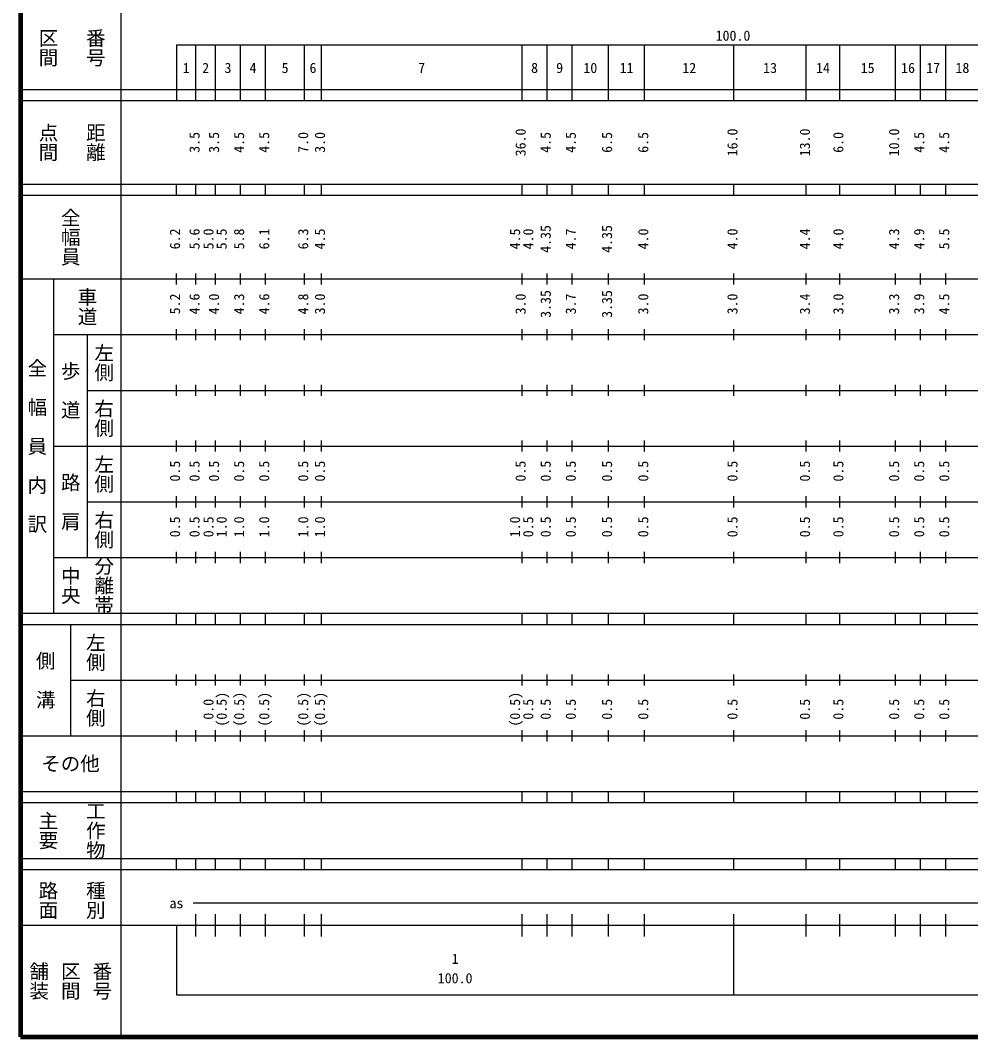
# Model space of a CAD drawing. Units: millimetres on the paper. Extents: x 40 to 680, y 20 to 380.
# Drawn here: x 40 to 210.5, y 20 to 202.4 of the extents above; entities that cross this region are included whole.
import ezdxf
from ezdxf.enums import TextEntityAlignment as Align

# ---------------------------------------------------------------- set-up
doc = ezdxf.new("R2010")
doc.units = ezdxf.units.MM
doc.layers.add('M-TTL', color=2, linetype='Continuous', lineweight=140)
doc.layers.add('M-TTL-BAND', color=7, linetype='Continuous', lineweight=25)
doc.styles.add('@ＭＳ ゴシック', font='')
doc.styles.add('ＭＳ ゴシック', font='')
doc.styles.get('@ＭＳ ゴシック').set_extended_font_data('@MS Gothic')
doc.styles.get('ＭＳ ゴシック').set_extended_font_data('MS Gothic')

msp = doc.modelspace()

# ---------------------------------------------------------------- linework, layer by layer
at = {"layer": 'M-TTL'}
for p, q in [((40, 380), (40, 20)), ((40, 20), (680, 20))]:
    msp.add_line(p, q, dxfattribs=at)
at = {"layer": 'M-TTL-BAND'}
for p, q in [((58, 370), (58, 20)), ((68, 198), (68, 188)), ((68, 198), (582, 198)), ((71.5, 188), (71.5, 198)), ((75, 188), (75, 198)), ((79.5, 188), (79.5, 198)), ((84, 188), (84, 198)), ((91, 188), (91, 198)), ((94, 188), (94, 198)), ((130, 188), (130, 198)), ((134.5, 188), (134.5, 198)), ((139, 188), (139, 198)), ((145.5, 188), (145.5, 198)), ((152, 188), (152, 198)), ((168, 188), (168, 198)), ((181, 188), (181, 198)), ((187, 188), (187, 198)), ((197, 188), (197, 198)), ((201.5, 188), (201.5, 198)), ((206, 188), (206, 198)), ((40, 190), (582, 190)), ((40, 188), (582, 188)), ((40, 173), (582, 173)), ((68, 171), (68, 173)), ((71.5, 171), (71.5, 173)), ((75, 171), (75, 173)), ((79.5, 171), (79.5, 173)), ((84, 171), (84, 173)), ((91, 171), (91, 173)), ((94, 171), (94, 173)), ((130, 171), (130, 173)), ((134.5, 171), (134.5, 173)), ((139, 171), (139, 173)), ((145.5, 171), (145.5, 173)), ((152, 171), (152, 173)), ((168, 171), (168, 173)), ((181, 171), (181, 173)), ((187, 171), (187, 173)), ((197, 171), (197, 173)), ((201.5, 171), (201.5, 173)), ((206, 171), (206, 173)), ((40, 171), (582, 171)), ((68, 155), (68, 157)), ((71.5, 155), (71.5, 157)), ((75, 155), (75, 157)), ((79.5, 155), (79.5, 157)), ((84, 155), (84, 157)), ((91, 155), (91, 157)), ((94, 155), (94, 157)), ((130, 155), (130, 157)), ((134.5, 155), (134.5, 157)), ((139, 155), (139, 157)), ((145.5, 155), (145.5, 157)), ((152, 155), (152, 157)), ((168, 155), (168, 157)), ((181, 155), (181, 157)), ((187, 155), (187, 157)), ((197, 155), (197, 157)), ((201.5, 155), (201.5, 157)), ((206, 155), (206, 157)), ((40, 156), (582, 156)), ((46, 96), (46, 156)), ((46, 146), (582, 146)), ((52, 146), (52, 106)), ((68, 145), (68, 147)), ((71.5, 145), (71.5, 147)), ((75, 145), (75, 147)), ((79.5, 145), (79.5, 147)), ((84, 145), (84, 147)), ((91, 145), (91, 147)), ((94, 145), (94, 147)), ((130, 145), (130, 147)), ((134.5, 145), (134.5, 147)), ((139, 145), (139, 147)), ((145.5, 145), (145.5, 147)), ((152, 145), (152, 147)), ((168, 145), (168, 147)), ((181, 145), (181, 147)), ((187, 145), (187, 147)), ((197, 145), (197, 147)), ((201.5, 145), (201.5, 147)), ((206, 145), (206, 147)), ((68, 135), (68, 137)), ((71.5, 135), (71.5, 137)), ((75, 135), (75, 137)), ((79.5, 135), (79.5, 137)), ((84, 135), (84, 137)), ((91, 135), (91, 137)), ((94, 135), (94, 137)), ((130, 135), (130, 137)), ((134.5, 135), (134.5, 137)), ((139, 135), (139, 137)), ((145.5, 135), (145.5, 137)), ((152, 135), (152, 137)), ((168, 135), (168, 137)), ((181, 135), (181, 137)), ((187, 135), (187, 137)), ((197, 135), (197, 137)), ((201.5, 135), (201.5, 137)), ((206, 135), (206, 137)), ((52, 136), (582, 136)), ((46, 126), (582, 126)), ((68, 125), (68, 127)), ((71.5, 125), (71.5, 127)), ((75, 125), (75, 127)), ((79.5, 125), (79.5, 127)), ((84, 125), (84, 127)), ((91, 125), (91, 127)), ((94, 125), (94, 127)), ((130, 125), (130, 127)), ((134.5, 125), (134.5, 127)), ((139, 125), (139, 127)), ((145.5, 125), (145.5, 127)), ((152, 125), (152, 127)), ((168, 125), (168, 127)), ((181, 125), (181, 127)), ((187, 125), (187, 127)), ((197, 125), (197, 127)), ((201.5, 125), (201.5, 127)), ((206, 125), (206, 127)), ((68, 115), (68, 117)), ((71.5, 115), (71.5, 117)), ((75, 115), (75, 117)), ((79.5, 115), (79.5, 117)), ((84, 115), (84, 117)), ((91, 115), (91, 117)), ((94, 115), (94, 117)), ((130, 115), (130, 117)), ((134.5, 115), (134.5, 117)), ((139, 115), (139, 117)), ((145.5, 115), (145.5, 117)), ((152, 115), (152, 117)), ((168, 115), (168, 117)), ((181, 115), (181, 117)), ((187, 115), (187, 117)), ((197, 115), (197, 117)), ((201.5, 115), (201.5, 117)), ((206, 115), (206, 117)), ((52, 116), (582, 116)), ((46, 106), (582, 106)), ((68, 105), (68, 107)), ((71.5, 105), (71.5, 107)), ((75, 105), (75, 107)), ((79.5, 105), (79.5, 107)), ((84, 105), (84, 107)), ((91, 105), (91, 107)), ((94, 105), (94, 107)), ((130, 105), (130, 107)), ((134.5, 105), (134.5, 107)), ((139, 105), (139, 107)), ((145.5, 105), (145.5, 107)), ((152, 105), (152, 107)), ((168, 105), (168, 107)), ((181, 105), (181, 107)), ((187, 105), (187, 107)), ((197, 105), (197, 107)), ((201.5, 105), (201.5, 107)), ((206, 105), (206, 107)), ((40, 96), (582, 96)), ((68, 94), (68, 96)), ((71.5, 94), (71.5, 96)), ((75, 94), (75, 96)), ((79.5, 94), (79.5, 96)), ((84, 94), (84, 96)), ((91, 94), (91, 96)), ((94, 94), (94, 96)), ((130, 94), (130, 96)), ((134.5, 94), (134.5, 96)), ((139, 94), (139, 96)), ((145.5, 94), (145.5, 96)), ((152, 94), (152, 96)), ((168, 94), (168, 96)), ((181, 94), (181, 96)), ((187, 94), (187, 96)), ((197, 94), (197, 96)), ((201.5, 94), (201.5, 96)), ((206, 94), (206, 96)), ((40, 94), (582, 94)), ((49, 94), (49, 74)), ((49, 84), (582, 84)), ((68, 83), (68, 85)), ((71.5, 83), (71.5, 85)), ((75, 83), (75, 85)), ((79.5, 83), (79.5, 85)), ((84, 83), (84, 85)), ((91, 83), (91, 85)), ((94, 83), (94, 85)), ((130, 83), (130, 85)), ((134.5, 83), (134.5, 85)), ((139, 83), (139, 85)), ((145.5, 83), (145.5, 85)), ((152, 83), (152, 85)), ((168, 83), (168, 85)), ((181, 83), (181, 85)), ((187, 83), (187, 85)), ((197, 83), (197, 85)), ((201.5, 83), (201.5, 85)), ((206, 83), (206, 85)), ((68, 73), (68, 75)), ((71.5, 73), (71.5, 75)), ((75, 73), (75, 75)), ((79.5, 73), (79.5, 75)), ((84, 73), (84, 75)), ((91, 73), (91, 75)), ((94, 73), (94, 75)), ((130, 73), (130, 75)), ((134.5, 73), (134.5, 75)), ((139, 73), (139, 75)), ((145.5, 73), (145.5, 75)), ((152, 73), (152, 75)), ((168, 73), (168, 75)), ((181, 73), (181, 75)), ((187, 73), (187, 75)), ((197, 73), (197, 75)), ((201.5, 73), (201.5, 75)), ((206, 73), (206, 75)), ((40, 74), (582, 74)), ((40, 64), (582, 64)), ((68, 62), (68, 64)), ((71.5, 62), (71.5, 64)), ((75, 62), (75, 64)), ((79.5, 62), (79.5, 64)), ((84, 62), (84, 64)), ((91, 62), (91, 64)), ((94, 62), (94, 64)), ((130, 62), (130, 64)), ((134.5, 62), (134.5, 64)), ((139, 62), (139, 64)), ((145.5, 62), (145.5, 64)), ((152, 62), (152, 64)), ((168, 62), (168, 64)), ((181, 62), (181, 64)), ((187, 62), (187, 64)), ((197, 62), (197, 64)), ((201.5, 62), (201.5, 64)), ((206, 62), (206, 64)), ((40, 62), (582, 62)), ((40, 52), (582, 52)), ((68, 50), (68, 52)), ((71.5, 50), (71.5, 52)), ((75, 50), (75, 52)), ((79.5, 50), (79.5, 52)), ((84, 50), (84, 52)), ((91, 50), (91, 52)), ((94, 50), (94, 52)), ((130, 50), (130, 52)), ((134.5, 50), (134.5, 52)), ((139, 50), (139, 52)), ((145.5, 50), (145.5, 52)), ((152, 50), (152, 52)), ((168, 50), (168, 52)), ((181, 50), (181, 52)), ((187, 50), (187, 52)), ((197, 50), (197, 52)), ((201.5, 50), (201.5, 52)), ((206, 50), (206, 52)), ((40, 50), (582, 50)), ((71, 44), (579, 44)), ((71.5, 38), (71.5, 42)), ((75, 38), (75, 42)), ((79.5, 38), (79.5, 42)), ((84, 38), (84, 42)), ((91, 38), (91, 42)), ((94, 38), (94, 42)), ((130, 38), (130, 42)), ((134.5, 38), (134.5, 42)), ((139, 38), (139, 42)), ((145.5, 38), (145.5, 42)), ((152, 38), (152, 42)), ((168, 27.5), (168, 42)), ((181, 38), (181, 42)), ((187, 38), (187, 42)), ((197, 38), (197, 42)), ((201.5, 38), (201.5, 42)), ((206, 38), (206, 42)), ((40, 40), (582, 40)), ((68, 40), (68, 27.5)), ((68, 27.5), (582, 27.5))]:
    msp.add_line(p, q, dxfattribs=at)

# ---------------------------------------------------------------- texts
at = {"layer": 'M-TTL-BAND', "style": '@ＭＳ ゴシック'}
for s, p in [('番号', (53.5, 197.5)), ('区間', (45, 197.5)), ('点間', (45, 180.5)), ('距離', (53.5, 180.5)), ('全幅員', (49, 163.5)), ('車道', (52, 151)), ('左側', (55, 141)), ('全\u3000幅\u3000員\u3000内\u3000訳', (43, 126)), ('歩\u3000道', (49, 136)), ('右側', (55, 131)), ('左側', (55, 121)), ('路\u3000肩', (49, 116)), ('右側', (55, 111)), ('分離帯', (55, 101)), ('中央', (49, 101)), ('左側', (53.5, 89)), ('側\u3000溝', (44.5, 84)), ('右側', (53.5, 79)), ('主要', (45, 57)), ('工作物', (53.5, 57)), ('路面', (45, 44.5)), ('種別', (53.5, 44.5)), ('舗装', (43.333, 30)), ('区間', (49, 30)), ('番号', (54.667, 30))]:
    msp.add_text(s, height=2.566, rotation=270, dxfattribs=at).set_placement(p, align=Align.MIDDLE_CENTER)
at = {"layer": 'M-TTL-BAND', "style": 'ＭＳ ゴシック'}
for s, p in [('100.0', (167.844, 198.195)), ('1', (69.75, 192.405)), ('2', (73.25, 192.405)), ('3', (77.25, 192.405)), ('4', (81.75, 192.405)), ('5', (87.5, 192.405)), ('6', (92.5, 192.405)), ('7', (112, 192.405)), ('8', (132.25, 192.405)), ('9', (136.75, 192.405)), ('10', (142.25, 192.405)), ('11', (148.75, 192.405)), ('12', (160, 192.405)), ('13', (174.5, 192.405)), ('14', (184, 192.405)), ('15', (192, 192.405)), ('16', (199.25, 192.405)), ('17', (203.75, 192.405)), ('18', (209, 192.405)), ('as', (68, 42.5)), ('1', (118, 32.523)), ('100.0', (118, 29.033))]:
    msp.add_text(s, height=1.833, dxfattribs=at).set_placement(p, align=Align.BOTTOM_CENTER)
for s, p in [('36.0', (131.201, 180.5)), ('16.0', (169.201, 180.5)), ('13.0', (182.201, 180.5)), ('10.0', (198.201, 180.5)), ('3.5', (72.701, 180.5)), ('3.5', (76.201, 180.5)), ('4.5', (80.701, 180.5)), ('4.5', (85.201, 180.5)), ('7.0', (92.201, 180.5)), ('3.0', (95.201, 180.5)), ('4.5', (135.701, 180.5)), ('4.5', (140.201, 180.5)), ('6.5', (146.701, 180.5)), ('6.5', (153.201, 180.5)), ('6.0', (188.201, 180.5)), ('4.5', (202.701, 180.5)), ('4.5', (207.201, 180.5)), ('6.2', (69.201, 163.174)), ('5.6', (72.701, 163.174)), ('5.0', (75.201, 163.174)), ('5.5', (77.571, 163.174)), ('5.8', (80.701, 163.174)), ('6.1', (85.201, 163.174)), ('6.3', (92.201, 163.174)), ('4.5', (95.201, 163.174)), ('4.5', (130.201, 163.174)), ('4.0', (132.571, 163.174)), ('4.35', (135.701, 163.174)), ('4.7', (140.201, 163.174)), ('4.35', (146.701, 163.174)), ('4.0', (153.201, 163.174)), ('4.0', (169.201, 163.174)), ('4.4', (182.201, 163.174)), ('4.0', (188.201, 163.174)), ('4.3', (198.201, 163.174)), ('4.9', (202.701, 163.174)), ('5.5', (207.201, 163.174)), ('5.2', (69.201, 151.5)), ('4.6', (72.701, 151.5)), ('4.0', (76.201, 151.5)), ('4.6', (85.201, 151.5)), ('4.8', (92.201, 151.5)), ('3.0', (95.201, 151.5)), ('3.0', (131.201, 151.5)), ('3.35', (135.701, 151.5)), ('3.7', (140.201, 151.5)), ('3.35', (146.701, 151.5)), ('3.0', (153.201, 151.5)), ('3.0', (169.201, 151.5)), ('3.4', (182.201, 151.5)), ('3.0', (188.201, 151.5)), ('3.9', (202.701, 151.5)), ('4.3', (80.701, 151.5)), ('3.3', (198.201, 151.5)), ('4.5', (207.201, 151.5)), ('0.5', (69.201, 121.5)), ('0.5', (72.701, 121.5)), ('0.5', (76.201, 121.5)), ('0.5', (80.701, 121.5)), ('0.5', (85.201, 121.5)), ('0.5', (92.201, 121.5)), ('0.5', (95.201, 121.5)), ('0.5', (131.201, 121.5)), ('0.5', (135.701, 121.5)), ('0.5', (140.201, 121.5)), ('0.5', (146.701, 121.5)), ('0.5', (153.201, 121.5)), ('0.5', (169.201, 121.5)), ('0.5', (182.201, 121.5)), ('0.5', (188.201, 121.5)), ('0.5', (198.201, 121.5)), ('0.5', (202.701, 121.5)), ('0.5', (207.201, 121.5)), ('0.5', (69.201, 111.5)), ('0.5', (72.701, 111.5)), ('0.5', (75.201, 111.5)), ('1.0', (77.571, 111.5)), ('1.0', (80.701, 111.5)), ('1.0', (85.201, 111.5)), ('1.0', (92.201, 111.5)), ('1.0', (95.201, 111.5)), ('1.0', (130.201, 111.5)), ('0.5', (132.571, 111.5)), ('0.5', (135.701, 111.5)), ('0.5', (140.201, 111.5)), ('0.5', (146.701, 111.5)), ('0.5', (153.201, 111.5)), ('0.5', (169.201, 111.5)), ('0.5', (182.201, 111.5)), ('0.5', (188.201, 111.5)), ('0.5', (198.201, 111.5)), ('0.5', (202.701, 111.5)), ('0.5', (207.201, 111.5)), ('0.0', (75.201, 78.764)), ('(0.5)', (77.571, 78.764)), ('(0.5)', (80.701, 78.764)), ('(0.5)', (85.201, 78.764)), ('(0.5)', (92.201, 78.764)), ('(0.5)', (95.201, 78.764)), ('(0.5)', (130.201, 78.764)), ('0.5', (132.571, 78.764)), ('0.5', (135.701, 78.764)), ('0.5', (140.201, 78.764)), ('0.5', (146.701, 78.764)), ('0.5', (153.201, 78.764)), ('0.5', (169.201, 78.764)), ('0.5', (182.201, 78.764)), ('0.5', (188.201, 78.764)), ('0.5', (198.201, 78.764)), ('0.5', (202.701, 78.764)), ('0.5', (207.201, 78.764))]:
    msp.add_text(s, height=1.833, rotation=90, dxfattribs=at).set_placement(p, align=Align.BOTTOM_CENTER)
msp.add_text('その他', height=2.566, dxfattribs=at).set_placement((49, 69), align=Align.MIDDLE_CENTER)

doc.saveas('drawing.dxf')
